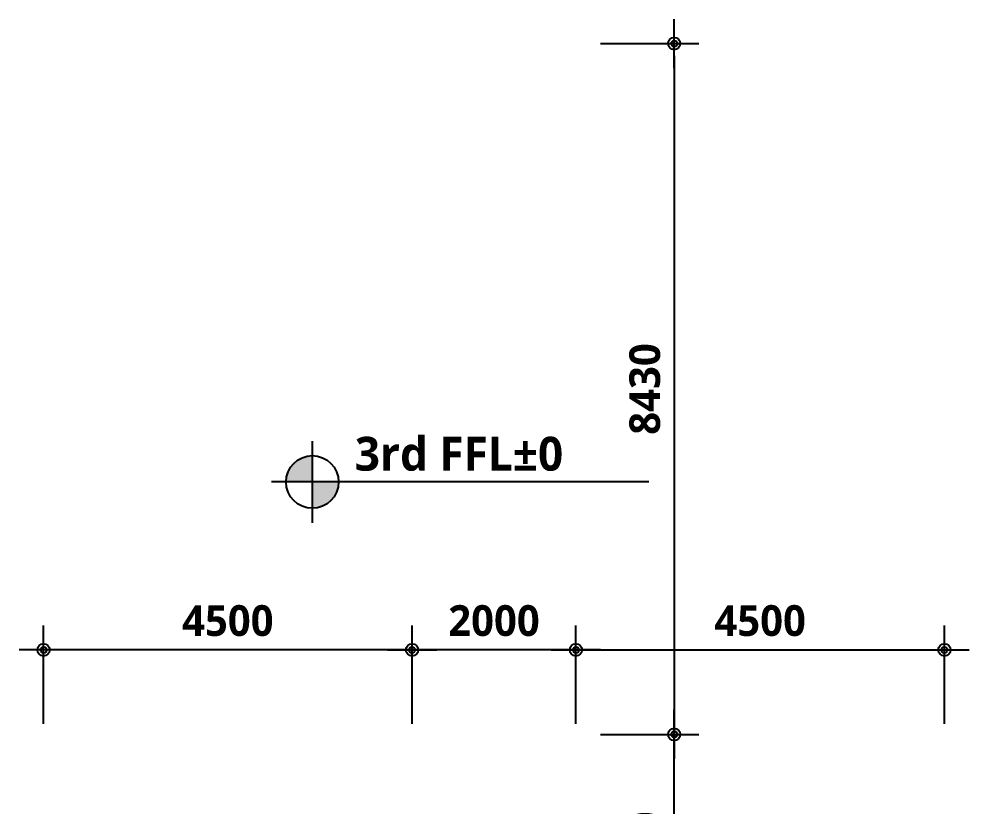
# Model space of a CAD drawing. Header units: millimetres. Extents: x -63924 to 190228206, y 0 to 456875599.
# Drawn here: x 51220 to 62820, y 550534 to 560150 of the extents above; entities that cross this region are included whole.
import ezdxf

# ---------------------------------------------------------------- set-up
doc = ezdxf.new("R2010")
doc.units = ezdxf.units.MM
doc.header["$LTSCALE"] = 150
doc.header["$MEASUREMENT"] = 0
doc.header["$PDSIZE"] = -10
doc.layers.get('0').update_dxf_attribs({"linetype": 'CONTINUOUS'})
doc.layers.get('Defpoints').update_dxf_attribs({"color": 153, "linetype": 'CONTINUOUS'})
doc.layers.add('A-ANNO-DIM', color=4, linetype='CONTINUOUS')
doc.layers.add('A-ANNO-PONT', color=7, linetype='CONTINUOUS')
doc.styles.add('SH_대대리576', font='')
doc.styles.get('SH_대대리576').set_extended_font_data('NanumGothic', bold=True)
doc.dimstyles.new('SHP300내부', dxfattribs={"dimscale": 150, "dimtxt": 2.5, "dimasz": 1, "dimexe": 2, "dimexo": 2, "dimgap": 1, "dimtad": 1, "dimdec": 0, "dimzin": 0, "dimdsep": 46, "dimtxsty": 'SH_대대리576', "dimblk": 'DIMDOT', "dimcen": 0.09, "dimclrd": 256, "dimclre": 256, "dimclrt": 3, "dimadec": 0, "dimazin": 1, "dimtfac": 1, "dimtdec": 0, "dimtix": 1, "dimtmove": 2, "dimatfit": 0, "dimldrblk": 'DIMDOT', "dimfxl": 1, "dimtolj": 1, "dimtzin": 0, "dimlwd": -1, "dimlwe": -1, "dimarcsym": 0})

# ---------------------------------------------------------------- blocks, each defined once
blk = doc.blocks.new('DIMDOT')
at = {"color": 0}
blk.add_line((-2, 0), (2, 0), dxfattribs=at)
for radius in [0.5, 0.25]:
    blk.add_circle((0, 0), radius, dxfattribs=at)
blk = doc.blocks.new('*D224')
at = {"layer": 'A-ANNO-DIM', "transparency": 16777216}
for p, q in [((56020, 551550), (56020, 552750)), ((58020, 551550), (58020, 552750)), ((57870, 552450), (56170, 552450))]:
    blk.add_line(p, q, dxfattribs=at)
at = {"layer": 'Defpoints', "color": 0, "transparency": 16777216}
for p in [(56020, 552450), (56020, 551250), (58020, 551250)]:
    blk.add_point(p, dxfattribs=at)
at = {"layer": 'A-ANNO-DIM', "linetype": 'ByBlock', "transparency": 16777216, "xscale": 150, "yscale": 150, "zscale": 150, "rotation": 180}
blk.add_blockref('DIMDOT', (56020, 552450), dxfattribs=at)
at = {"layer": 'A-ANNO-DIM', "linetype": 'ByBlock', "transparency": 16777216, "xscale": 150, "yscale": 150, "zscale": 150}
blk.add_blockref('DIMDOT', (58020, 552450), dxfattribs=at)
at = {"layer": 'A-ANNO-DIM', "color": 3, "transparency": 16777216, "insert": (57020, 552806), "char_height": 375, "attachment_point": 5, "style": 'SH_대대리576'}
blk.add_mtext('\\A1;2000', dxfattribs=at)
blk = doc.blocks.new('*D225')
at = {"layer": 'A-ANNO-DIM', "transparency": 16777216}
for p, q in [((58020, 551550), (58020, 552750)), ((62520, 551550), (62520, 552750)), ((58170, 552450), (62370, 552450))]:
    blk.add_line(p, q, dxfattribs=at)
at = {"layer": 'Defpoints', "color": 0, "transparency": 16777216}
for p in [(62520, 552450), (58020, 551250), (62520, 551250)]:
    blk.add_point(p, dxfattribs=at)
at = {"layer": 'A-ANNO-DIM', "linetype": 'ByBlock', "transparency": 16777216, "xscale": 150, "yscale": 150, "zscale": 150, "rotation": 180}
blk.add_blockref('DIMDOT', (58020, 552450), dxfattribs=at)
at = {"layer": 'A-ANNO-DIM', "linetype": 'ByBlock', "transparency": 16777216, "xscale": 150, "yscale": 150, "zscale": 150}
blk.add_blockref('DIMDOT', (62520, 552450), dxfattribs=at)
at = {"layer": 'A-ANNO-DIM', "color": 3, "transparency": 16777216, "insert": (60270, 552806), "char_height": 375, "attachment_point": 5, "style": 'SH_대대리576'}
blk.add_mtext('\\A1;4500', dxfattribs=at)
blk = doc.blocks.new('*D226')
at = {"layer": 'A-ANNO-DIM', "transparency": 16777216}
for p, q in [((51520, 551550), (51520, 552750)), ((56020, 551550), (56020, 552750)), ((55870, 552450), (51670, 552450))]:
    blk.add_line(p, q, dxfattribs=at)
at = {"layer": 'Defpoints', "color": 0, "transparency": 16777216}
for p in [(51520, 552450), (51520, 551250), (56020, 551250)]:
    blk.add_point(p, dxfattribs=at)
at = {"layer": 'A-ANNO-DIM', "linetype": 'ByBlock', "transparency": 16777216, "xscale": 150, "yscale": 150, "zscale": 150, "rotation": 180}
blk.add_blockref('DIMDOT', (51520, 552450), dxfattribs=at)
at = {"layer": 'A-ANNO-DIM', "linetype": 'ByBlock', "transparency": 16777216, "xscale": 150, "yscale": 150, "zscale": 150}
blk.add_blockref('DIMDOT', (56020, 552450), dxfattribs=at)
at = {"layer": 'A-ANNO-DIM', "color": 3, "transparency": 16777216, "insert": (53770, 552806), "char_height": 375, "attachment_point": 5, "style": 'SH_대대리576'}
blk.add_mtext('\\A1;4500', dxfattribs=at)
blk = doc.blocks.new('*D227')
at = {"layer": 'A-ANNO-DIM', "transparency": 16777216}
for p, q in [((58320, 551420), (59520, 551420)), ((59220, 548570), (59220, 551270)), ((58320, 548420), (59520, 548420))]:
    blk.add_line(p, q, dxfattribs=at)
at = {"layer": 'Defpoints', "color": 0, "transparency": 16777216}
for p in [(58020, 551420), (59220, 551420), (58020, 548420)]:
    blk.add_point(p, dxfattribs=at)
at = {"layer": 'A-ANNO-DIM', "linetype": 'ByBlock', "transparency": 16777216, "xscale": 150, "yscale": 150, "zscale": 150}
for p, rotation in [((59220, 551420), 90), ((59220, 548420), 270)]:
    blk.add_blockref('DIMDOT', p, dxfattribs=dict(at, rotation=rotation))
at = {"layer": 'A-ANNO-DIM', "color": 3, "transparency": 16777216, "insert": (58863, 549920), "char_height": 375, "attachment_point": 5, "rotation": 90, "style": 'SH_대대리576'}
blk.add_mtext('\\A1;3000', dxfattribs=at)
blk = doc.blocks.new('*D228')
at = {"layer": 'A-ANNO-DIM', "transparency": 16777216}
for p, q in [((58020, 551550), (58020, 552750)), ((62520, 551550), (62520, 552750)), ((58170, 552450), (62370, 552450))]:
    blk.add_line(p, q, dxfattribs=at)
at = {"layer": 'Defpoints', "color": 0, "transparency": 16777216}
for p in [(62520, 552450), (58020, 551250), (62520, 551250)]:
    blk.add_point(p, dxfattribs=at)
at = {"layer": 'A-ANNO-DIM', "linetype": 'ByBlock', "transparency": 16777216, "xscale": 150, "yscale": 150, "zscale": 150, "rotation": 180}
blk.add_blockref('DIMDOT', (58020, 552450), dxfattribs=at)
at = {"layer": 'A-ANNO-DIM', "linetype": 'ByBlock', "transparency": 16777216, "xscale": 150, "yscale": 150, "zscale": 150}
blk.add_blockref('DIMDOT', (62520, 552450), dxfattribs=at)
at = {"layer": 'A-ANNO-DIM', "color": 3, "transparency": 16777216, "insert": (60270, 552806), "char_height": 375, "attachment_point": 5, "style": 'SH_대대리576'}
blk.add_mtext('\\A1;4500', dxfattribs=at)
blk = doc.blocks.new('*D229')
at = {"layer": 'A-ANNO-DIM', "transparency": 16777216}
for p, q in [((58320, 559850), (59520, 559850)), ((59220, 559700), (59220, 551570)), ((58320, 551420), (59520, 551420))]:
    blk.add_line(p, q, dxfattribs=at)
at = {"layer": 'Defpoints', "color": 0, "transparency": 16777216}
for p in [(58020, 559850), (58020, 551420), (59220, 551420)]:
    blk.add_point(p, dxfattribs=at)
at = {"layer": 'A-ANNO-DIM', "linetype": 'ByBlock', "transparency": 16777216, "xscale": 150, "yscale": 150, "zscale": 150}
for p, rotation in [((59220, 559850), 90), ((59220, 551420), 270)]:
    blk.add_blockref('DIMDOT', p, dxfattribs=dict(at, rotation=rotation))
at = {"layer": 'A-ANNO-DIM', "color": 3, "transparency": 16777216, "insert": (58863, 555635), "char_height": 375, "attachment_point": 5, "rotation": 90, "style": 'SH_대대리576'}
blk.add_mtext('\\A1;8430', dxfattribs=at)
blk = doc.blocks.new('G$CF757CB8B')
at = {"layer": 'A-ANNO-PONT'}
for points in [[(1814, 2981, 0.414214), (648, 1814), (1814, 1814)], [(1814, 648, 0.414214), (2981, 1814), (1814, 1814)]]:
    blk.add_hatch(color=256, dxfattribs=at).paths.add_polyline_path(points)
for p, q in [((1814, 3629), (1814, 0)), ((16728, 1814), (0, 1814))]:
    blk.add_line(p, q, dxfattribs=at)
blk.add_circle((1814, 1814), 1166, dxfattribs=at)
at = {"style": 'SH_대대리576'}
blk.add_attdef('레벨', (3696, 2314), '', height=1500, dxfattribs=at)

msp = doc.modelspace()

# ---------------------------------------------------------------- block references
ref = msp.add_blockref('G$CF757CB8B', (54301.8, 554000), dxfattribs=dict(xscale=0.2755731922390698, yscale=0.2755731922390698, zscale=0.2755731922390698))
ref.add_attrib('레벨', '3rd FFL%%P0', (55320.3, 554637.8, 74616), dxfattribs={"height": 413.36, "style": 'SH_대대리576'})

# ---------------------------------------------------------------- dimensions: what is measured, and where the dimension line sits
at = {"layer": 'A-ANNO-DIM'}
for base, p1, p2, angle, picture, middle in [((59220, 551419.9), (58020, 559850), (58020, 551419.9), 90, '*D229', (58863.1, 555635)), ((51520, 552450), (56020, 551250), (51520, 551250), 0, '*D226', (53770, 552806.1)), ((56020, 552450), (58020, 551250), (56020, 551250), 0, '*D224', (57020, 552806.1)), ((62520, 552450), (58020, 551250), (62520, 551250), 180, '*D225', (60270, 552806.1)), ((62520, 552450), (58020, 551250), (62520, 551250), 180, '*D228', (60270, 552806.1)), ((59220, 551419.9), (58020, 548419.9), (58020, 551419.9), 270, '*D227', (58863.1, 549919.9))]:
    dim = msp.add_linear_dim(base=base, p1=p1, p2=p2, angle=angle, dimstyle='SHP300내부', dxfattribs=at)
    dim.commit()
    dim.dimension.update_dxf_attribs({"geometry": picture, "text_midpoint": middle})

doc.saveas('drawing.dxf')
